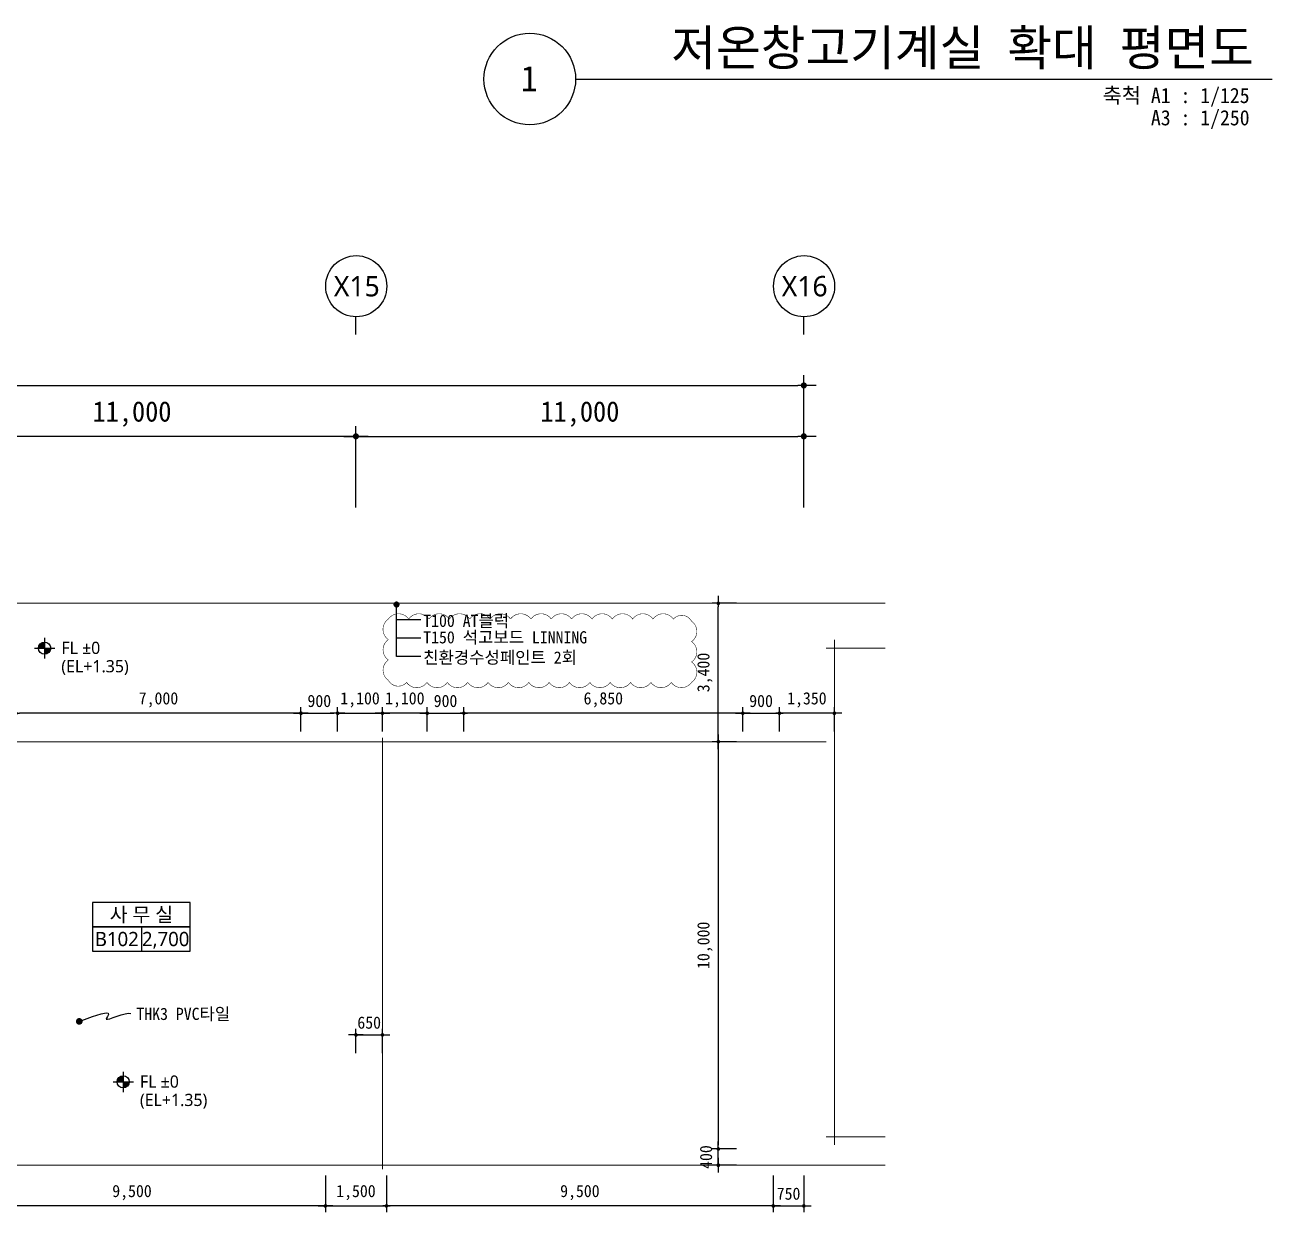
# Model space of a CAD drawing. Header units: inches. Extents: x 3675 to 732988, y -33059 to 70575.
# Drawn here: x 366234 to 396863, y 11813 to 40966 of the extents above; entities that cross this region are included whole.
import ezdxf
from ezdxf.enums import TextEntityAlignment as Align

# ---------------------------------------------------------------- set-up
doc = ezdxf.new("R2010")
doc.units = ezdxf.units.IN
doc.header["$MEASUREMENT"] = 0
doc.linetypes.add('CEN', pattern=[62, 60, -1, 0, -1])
doc.layers.get('0').update_dxf_attribs({"linetype": 'CONTINUOUS'})
for name, color, linetype, lineweight in [('A-AXIS-BUBL', 7, 'CONTINUOUS', 25), ('A-AXIS-LINE', 1, 'CEN', 15), ('A-DIMS', 7, 'CONTINUOUS', 25), ('A-MKXS-LEAD', 7, 'CONTINUOUS', 25), ('A-MKXS-TEXT1', 3, 'CONTINUOUS', 25), ('A-MKXX-NAME', 3, 'CONTINUOUS', 25), ('A-MKXX-SYMB', 7, 'CONTINUOUS', 25), ('A-XXXX-SYMB', 7, 'CONTINUOUS', 25), ('A-XXXX-TXT1', 3, 'CONTINUOUS', 25), ('A-XXXX-TXT2', 3, 'CONTINUOUS', 25), ('REV-202205', 20, 'CONTINUOUS', 25)]:
    doc.layers.add(name, color=color, linetype=linetype, lineweight=lineweight)
doc.styles.add('HY울릉도L', font='H2GTRE.TTF')
doc.styles.add('돋움체', font='')
doc.styles.add('맑은고딕', font='malgun.ttf')
doc.styles.get('돋움체').set_extended_font_data('DotumChe')
doc.dimstyles.new('CDIM', dxfattribs={"dimtxt": 2, "dimasz": 0.6, "dimexe": 1, "dimexo": 1, "dimgap": 1, "dimtad": 1, "dimdec": 0, "dimrnd": 0.5, "dimzin": 0, "dimdsep": 32, "dimlunit": 6, "dimtxsty": 'HY울릉도L', "dimblk1": '_CIDOT', "dimblk2": '_CIDOT', "dimsah": 1, "dimcen": 4.5, "dimclrd": 2, "dimclre": 2, "dimclrt": 7, "dimadec": 0, "dimazin": 0, "dimtfac": 1, "dimtdec": 0, "dimtix": 1, "dimtmove": 2, "dimatfit": 1, "dimldrblk": '_CIDOT', "dimfxl": 1, "dimtolj": 1, "dimtzin": 0, "dimlwd": -1, "dimarcsym": 0})

# ---------------------------------------------------------------- blocks, each defined once
blk = doc.blocks.new('_CIDOT')
at = {"color": 0, "linetype": 'ByBlock'}
blk.add_line((2, 0), (-1, 0), dxfattribs=at)
at = {"color": 0, "linetype": 'ByBlock', "const_width": 0.5}
blk.add_lwpolyline([(-0.25, 0, 1), (0.25, 0, 1)], format="xyb", close=True, dxfattribs=at)
blk = doc.blocks.new('*D327')
at = {"layer": 'A-DIMS', "lineweight": -2, "transparency": 16777216}
for p, q in [((341363, 29113), (341363, 32363)), ((385363, 29113), (385363, 32363))]:
    blk.add_line(p, q, dxfattribs=at)
at = {"layer": 'A-DIMS', "transparency": 16777216}
blk.add_line((341513, 32113), (385213, 32113), dxfattribs=at)
at = {"layer": 'A-DIMS', "transparency": 16777216, "xscale": 150, "yscale": 150, "zscale": 150, "rotation": 180}
blk.add_blockref('_CIDOT', (341363, 32113), dxfattribs=at)
at = {"layer": 'A-DIMS', "transparency": 16777216, "xscale": 150, "yscale": 150, "zscale": 150}
blk.add_blockref('_CIDOT', (385363, 32113), dxfattribs=at)
at = {"layer": 'A-DIMS', "color": 3, "transparency": 16777216, "insert": (363363, 32660), "char_height": 500, "attachment_point": 5, "style": '돋움체'}
blk.add_mtext('\\A1;44,000', dxfattribs=at)
blk = doc.blocks.new('*D324')
at = {"layer": 'A-DIMS', "lineweight": -2, "transparency": 16777216}
for p, q in [((374363, 29113), (374363, 31113)), ((385363, 29113), (385363, 31113))]:
    blk.add_line(p, q, dxfattribs=at)
at = {"layer": 'A-DIMS', "transparency": 16777216}
blk.add_line((374513, 30863), (385213, 30863), dxfattribs=at)
at = {"layer": 'A-DIMS', "transparency": 16777216, "xscale": 150, "yscale": 150, "zscale": 150, "rotation": 180}
blk.add_blockref('_CIDOT', (374363, 30863), dxfattribs=at)
at = {"layer": 'A-DIMS', "transparency": 16777216, "xscale": 150, "yscale": 150, "zscale": 150}
blk.add_blockref('_CIDOT', (385363, 30863), dxfattribs=at)
at = {"layer": 'A-DIMS', "color": 3, "transparency": 16777216, "insert": (379863, 31410), "char_height": 500, "attachment_point": 5, "style": '돋움체'}
blk.add_mtext('\\A1;11,000', dxfattribs=at)
blk = doc.blocks.new('*D325')
at = {"layer": 'A-DIMS', "lineweight": -2, "transparency": 16777216}
for p, q in [((363363, 29113), (363363, 31113)), ((374363, 29113), (374363, 31113))]:
    blk.add_line(p, q, dxfattribs=at)
at = {"layer": 'A-DIMS', "transparency": 16777216}
blk.add_line((374213, 30863), (363513, 30863), dxfattribs=at)
at = {"layer": 'A-DIMS', "transparency": 16777216, "xscale": 150, "yscale": 150, "zscale": 150, "rotation": 180}
blk.add_blockref('_CIDOT', (363363, 30863), dxfattribs=at)
at = {"layer": 'A-DIMS', "transparency": 16777216, "xscale": 150, "yscale": 150, "zscale": 150}
blk.add_blockref('_CIDOT', (374363, 30863), dxfattribs=at)
at = {"layer": 'A-DIMS', "color": 3, "transparency": 16777216, "insert": (368863, 31410), "char_height": 500, "attachment_point": 5, "style": '돋움체'}
blk.add_mtext('\\A1;11,000', dxfattribs=at)
blk = doc.blocks.new('*D373')
at = {"layer": 'A-DIMS', "lineweight": -2, "transparency": 16777216}
for p, q in [((366013, 23613), (366013, 24213)), ((373013, 23613), (373013, 24213))]:
    blk.add_line(p, q, dxfattribs=at)
at = {"layer": 'A-DIMS', "transparency": 16777216}
blk.add_line((372923, 24063), (366103, 24063), dxfattribs=at)
at = {"layer": 'A-DIMS', "transparency": 16777216, "xscale": 90, "yscale": 90, "zscale": 90, "rotation": 180}
blk.add_blockref('_CIDOT', (366013, 24063), dxfattribs=at)
at = {"layer": 'A-DIMS', "transparency": 16777216, "xscale": 90, "yscale": 90, "zscale": 90}
blk.add_blockref('_CIDOT', (373013, 24063), dxfattribs=at)
at = {"layer": 'A-DIMS', "color": 3, "transparency": 16777216, "insert": (369513, 24391), "char_height": 300, "attachment_point": 5, "style": '돋움체'}
blk.add_mtext('\\A1;7,000', dxfattribs=at)
blk = doc.blocks.new('*D372')
at = {"layer": 'A-DIMS', "lineweight": -2, "transparency": 16777216}
for p, q in [((373013, 23613), (373013, 24213)), ((373913, 23613), (373913, 24213))]:
    blk.add_line(p, q, dxfattribs=at)
at = {"layer": 'A-DIMS', "transparency": 16777216}
blk.add_line((373103, 24063), (373823, 24063), dxfattribs=at)
at = {"layer": 'A-DIMS', "transparency": 16777216, "xscale": 90, "yscale": 90, "zscale": 90, "rotation": 180}
blk.add_blockref('_CIDOT', (373013, 24063), dxfattribs=at)
at = {"layer": 'A-DIMS', "transparency": 16777216, "xscale": 90, "yscale": 90, "zscale": 90}
blk.add_blockref('_CIDOT', (373913, 24063), dxfattribs=at)
at = {"layer": 'A-DIMS', "color": 3, "transparency": 16777216, "insert": (373463, 24363), "char_height": 300, "attachment_point": 5, "style": '돋움체'}
blk.add_mtext('\\A1;900', dxfattribs=at)
blk = doc.blocks.new('*D375')
at = {"layer": 'A-DIMS', "lineweight": -2, "transparency": 16777216}
for p, q in [((375013, 23613), (375013, 24213)), ((376113, 23613), (376113, 24213))]:
    blk.add_line(p, q, dxfattribs=at)
at = {"layer": 'A-DIMS', "transparency": 16777216}
for p, q in [((374923, 24063), (374833, 24063)), ((376113, 24063), (375013, 24063)), ((376203, 24063), (376293, 24063))]:
    blk.add_line(p, q, dxfattribs=at)
at = {"layer": 'A-DIMS', "transparency": 16777216, "xscale": 90, "yscale": 90, "zscale": 90}
blk.add_blockref('_CIDOT', (375013, 24063), dxfattribs=at)
at = {"layer": 'A-DIMS', "transparency": 16777216, "xscale": 90, "yscale": 90, "zscale": 90, "rotation": 180}
blk.add_blockref('_CIDOT', (376113, 24063), dxfattribs=at)
at = {"layer": 'A-DIMS', "color": 3, "transparency": 16777216, "insert": (375563, 24391), "char_height": 300, "attachment_point": 5, "style": '돋움체'}
blk.add_mtext('\\A1;1,100', dxfattribs=at)
blk = doc.blocks.new('*D374')
at = {"layer": 'A-DIMS', "lineweight": -2, "transparency": 16777216}
for p, q in [((376113, 23613), (376113, 24213)), ((377013, 23613), (377013, 24213))]:
    blk.add_line(p, q, dxfattribs=at)
at = {"layer": 'A-DIMS', "transparency": 16777216}
blk.add_line((376203, 24063), (376923, 24063), dxfattribs=at)
at = {"layer": 'A-DIMS', "transparency": 16777216, "xscale": 90, "yscale": 90, "zscale": 90, "rotation": 180}
blk.add_blockref('_CIDOT', (376113, 24063), dxfattribs=at)
at = {"layer": 'A-DIMS', "transparency": 16777216, "xscale": 90, "yscale": 90, "zscale": 90}
blk.add_blockref('_CIDOT', (377013, 24063), dxfattribs=at)
at = {"layer": 'A-DIMS', "color": 3, "transparency": 16777216, "insert": (376563, 24363), "char_height": 300, "attachment_point": 5, "style": '돋움체'}
blk.add_mtext('\\A1;900', dxfattribs=at)
blk = doc.blocks.new('*D377')
at = {"layer": 'A-DIMS', "lineweight": -2, "transparency": 16777216}
for p, q in [((377013, 23613), (377013, 24213)), ((383863, 23613), (383863, 24213))]:
    blk.add_line(p, q, dxfattribs=at)
at = {"layer": 'A-DIMS', "transparency": 16777216}
blk.add_line((383773, 24063), (377103, 24063), dxfattribs=at)
at = {"layer": 'A-DIMS', "transparency": 16777216, "xscale": 90, "yscale": 90, "zscale": 90, "rotation": 180}
blk.add_blockref('_CIDOT', (377013, 24063), dxfattribs=at)
at = {"layer": 'A-DIMS', "transparency": 16777216, "xscale": 90, "yscale": 90, "zscale": 90}
blk.add_blockref('_CIDOT', (383863, 24063), dxfattribs=at)
at = {"layer": 'A-DIMS', "color": 3, "transparency": 16777216, "insert": (380438, 24391), "char_height": 300, "attachment_point": 5, "style": '돋움체'}
blk.add_mtext('\\A1;6,850', dxfattribs=at)
blk = doc.blocks.new('*D376')
at = {"layer": 'A-DIMS', "lineweight": -2, "transparency": 16777216}
for p, q in [((383863, 23613), (383863, 24213)), ((384763, 23613), (384763, 24213))]:
    blk.add_line(p, q, dxfattribs=at)
at = {"layer": 'A-DIMS', "transparency": 16777216}
blk.add_line((383953, 24063), (384673, 24063), dxfattribs=at)
at = {"layer": 'A-DIMS', "transparency": 16777216, "xscale": 90, "yscale": 90, "zscale": 90, "rotation": 180}
blk.add_blockref('_CIDOT', (383863, 24063), dxfattribs=at)
at = {"layer": 'A-DIMS', "transparency": 16777216, "xscale": 90, "yscale": 90, "zscale": 90}
blk.add_blockref('_CIDOT', (384763, 24063), dxfattribs=at)
at = {"layer": 'A-DIMS', "color": 3, "transparency": 16777216, "insert": (384313, 24363), "char_height": 300, "attachment_point": 5, "style": '돋움체'}
blk.add_mtext('\\A1;900', dxfattribs=at)
blk = doc.blocks.new('*D378')
at = {"layer": 'A-DIMS', "lineweight": -2, "transparency": 16777216}
for p, q in [((384763, 23613), (384763, 24213)), ((386113, 23613), (386113, 24213))]:
    blk.add_line(p, q, dxfattribs=at)
at = {"layer": 'A-DIMS', "transparency": 16777216}
blk.add_line((386023, 24063), (384853, 24063), dxfattribs=at)
at = {"layer": 'A-DIMS', "transparency": 16777216, "xscale": 90, "yscale": 90, "zscale": 90, "rotation": 180}
blk.add_blockref('_CIDOT', (384763, 24063), dxfattribs=at)
at = {"layer": 'A-DIMS', "transparency": 16777216, "xscale": 90, "yscale": 90, "zscale": 90}
blk.add_blockref('_CIDOT', (386113, 24063), dxfattribs=at)
at = {"layer": 'A-DIMS', "color": 3, "transparency": 16777216, "insert": (385438, 24391), "char_height": 300, "attachment_point": 5, "style": '돋움체'}
blk.add_mtext('\\A1;1,350', dxfattribs=at)
blk = doc.blocks.new('*D379')
at = {"layer": 'A-DIMS', "lineweight": -2, "transparency": 16777216}
for p, q in [((373913, 23613), (373913, 24213)), ((375013, 23613), (375013, 24213))]:
    blk.add_line(p, q, dxfattribs=at)
at = {"layer": 'A-DIMS', "transparency": 16777216}
for p, q in [((373823, 24063), (373733, 24063)), ((373913, 24063), (375013, 24063)), ((375103, 24063), (375193, 24063))]:
    blk.add_line(p, q, dxfattribs=at)
at = {"layer": 'A-DIMS', "transparency": 16777216, "xscale": 90, "yscale": 90, "zscale": 90}
blk.add_blockref('_CIDOT', (373913, 24063), dxfattribs=at)
at = {"layer": 'A-DIMS', "transparency": 16777216, "xscale": 90, "yscale": 90, "zscale": 90, "rotation": 180}
blk.add_blockref('_CIDOT', (375013, 24063), dxfattribs=at)
at = {"layer": 'A-DIMS', "color": 3, "transparency": 16777216, "insert": (374463, 24391), "char_height": 300, "attachment_point": 5, "style": '돋움체'}
blk.add_mtext('\\A1;1,100', dxfattribs=at)
blk = doc.blocks.new('*D383')
at = {"layer": 'A-DIMS', "lineweight": -2, "transparency": 16777216}
for p, q in [((383713, 23363), (383113, 23363)), ((383713, 13363), (383113, 13363))]:
    blk.add_line(p, q, dxfattribs=at)
at = {"layer": 'A-DIMS', "transparency": 16777216}
blk.add_line((383263, 23273), (383263, 13453), dxfattribs=at)
at = {"layer": 'A-DIMS', "transparency": 16777216, "xscale": 90, "yscale": 90, "zscale": 90}
for p, rotation in [((383263, 23363), 90), ((383263, 13363), 270)]:
    blk.add_blockref('_CIDOT', p, dxfattribs=dict(at, rotation=rotation))
at = {"layer": 'A-DIMS', "color": 3, "transparency": 16777216, "insert": (382934, 18363), "char_height": 300, "attachment_point": 5, "rotation": 90, "style": '돋움체'}
blk.add_mtext('\\A1;10,000', dxfattribs=at)
blk = doc.blocks.new('*D384')
at = {"layer": 'A-DIMS', "transparency": 16777216}
for p, q in [((383263, 13453), (383263, 13543)), ((383263, 12963), (383263, 13363)), ((383263, 12873), (383263, 12783))]:
    blk.add_line(p, q, dxfattribs=at)
at = {"layer": 'A-DIMS', "lineweight": -2, "transparency": 16777216}
for p, q in [((383713, 13363), (383113, 13363)), ((383713, 12963), (383113, 12963))]:
    blk.add_line(p, q, dxfattribs=at)
at = {"layer": 'A-DIMS', "transparency": 16777216, "xscale": 90, "yscale": 90, "zscale": 90}
for p, rotation in [((383263, 13363), 270), ((383263, 12963), 90)]:
    blk.add_blockref('_CIDOT', p, dxfattribs=dict(at, rotation=rotation))
at = {"layer": 'A-DIMS', "color": 3, "transparency": 16777216, "insert": (382962, 13163), "char_height": 300, "attachment_point": 5, "rotation": 90, "style": '돋움체'}
blk.add_mtext('\\A1;400', dxfattribs=at)
blk = doc.blocks.new('*D385')
at = {"layer": 'A-DIMS', "lineweight": -2, "transparency": 16777216}
for p, q in [((383713, 26763), (383113, 26763)), ((383713, 23363), (383113, 23363))]:
    blk.add_line(p, q, dxfattribs=at)
at = {"layer": 'A-DIMS', "transparency": 16777216}
blk.add_line((383263, 23453), (383263, 26673), dxfattribs=at)
at = {"layer": 'A-DIMS', "transparency": 16777216, "xscale": 90, "yscale": 90, "zscale": 90}
for p, rotation in [((383263, 26763), 90), ((383263, 23363), 270)]:
    blk.add_blockref('_CIDOT', p, dxfattribs=dict(at, rotation=rotation))
at = {"layer": 'A-DIMS', "color": 3, "transparency": 16777216, "insert": (382934, 25063), "char_height": 300, "attachment_point": 5, "rotation": 90, "style": '돋움체'}
blk.add_mtext('\\A1;3,400', dxfattribs=at)
blk = doc.blocks.new('*D414')
at = {"layer": 'A-DIMS', "lineweight": -2, "transparency": 16777216}
for p, q in [((374363, 15713), (374363, 16313)), ((375013, 15713), (375013, 16313))]:
    blk.add_line(p, q, dxfattribs=at)
at = {"layer": 'A-DIMS', "transparency": 16777216}
for p, q in [((374273, 16163), (374183, 16163)), ((374363, 16163), (375013, 16163)), ((375103, 16163), (375193, 16163))]:
    blk.add_line(p, q, dxfattribs=at)
at = {"layer": 'A-DIMS', "transparency": 16777216, "xscale": 90, "yscale": 90, "zscale": 90}
blk.add_blockref('_CIDOT', (374363, 16163), dxfattribs=at)
at = {"layer": 'A-DIMS', "transparency": 16777216, "xscale": 90, "yscale": 90, "zscale": 90, "rotation": 180}
blk.add_blockref('_CIDOT', (375013, 16163), dxfattribs=at)
at = {"layer": 'A-DIMS', "color": 3, "transparency": 16777216, "insert": (374688, 16463), "char_height": 300, "attachment_point": 5, "style": '돋움체'}
blk.add_mtext('\\A1;650', dxfattribs=at)
blk = doc.blocks.new('*D429')
at = {"layer": 'A-DIMS', "lineweight": -2, "transparency": 16777216}
for p, q in [((364113, 12713), (364113, 11813)), ((373613, 12713), (373613, 11813))]:
    blk.add_line(p, q, dxfattribs=at)
at = {"layer": 'A-DIMS', "transparency": 16777216}
blk.add_line((373523, 11963), (364203, 11963), dxfattribs=at)
at = {"layer": 'A-DIMS', "transparency": 16777216, "xscale": 90, "yscale": 90, "zscale": 90, "rotation": 180}
blk.add_blockref('_CIDOT', (364113, 11963), dxfattribs=at)
at = {"layer": 'A-DIMS', "transparency": 16777216, "xscale": 90, "yscale": 90, "zscale": 90}
blk.add_blockref('_CIDOT', (373613, 11963), dxfattribs=at)
at = {"layer": 'A-DIMS', "color": 3, "transparency": 16777216, "insert": (368863, 12291), "char_height": 300, "attachment_point": 5, "style": '돋움체'}
blk.add_mtext('\\A1;9,500', dxfattribs=at)
blk = doc.blocks.new('*D430')
at = {"layer": 'A-DIMS', "lineweight": -2, "transparency": 16777216}
for p, q in [((373613, 12713), (373613, 11813)), ((375113, 12713), (375113, 11813))]:
    blk.add_line(p, q, dxfattribs=at)
at = {"layer": 'A-DIMS', "transparency": 16777216}
blk.add_line((373703, 11963), (375023, 11963), dxfattribs=at)
at = {"layer": 'A-DIMS', "transparency": 16777216, "xscale": 90, "yscale": 90, "zscale": 90, "rotation": 180}
blk.add_blockref('_CIDOT', (373613, 11963), dxfattribs=at)
at = {"layer": 'A-DIMS', "transparency": 16777216, "xscale": 90, "yscale": 90, "zscale": 90}
blk.add_blockref('_CIDOT', (375113, 11963), dxfattribs=at)
at = {"layer": 'A-DIMS', "color": 3, "transparency": 16777216, "insert": (374363, 12291), "char_height": 300, "attachment_point": 5, "style": '돋움체'}
blk.add_mtext('\\A1;1,500', dxfattribs=at)
blk = doc.blocks.new('*D431')
at = {"layer": 'A-DIMS', "lineweight": -2, "transparency": 16777216}
for p, q in [((375113, 12713), (375113, 11813)), ((384613, 12713), (384613, 11813))]:
    blk.add_line(p, q, dxfattribs=at)
at = {"layer": 'A-DIMS', "transparency": 16777216}
blk.add_line((384523, 11963), (375203, 11963), dxfattribs=at)
at = {"layer": 'A-DIMS', "transparency": 16777216, "xscale": 90, "yscale": 90, "zscale": 90, "rotation": 180}
blk.add_blockref('_CIDOT', (375113, 11963), dxfattribs=at)
at = {"layer": 'A-DIMS', "transparency": 16777216, "xscale": 90, "yscale": 90, "zscale": 90}
blk.add_blockref('_CIDOT', (384613, 11963), dxfattribs=at)
at = {"layer": 'A-DIMS', "color": 3, "transparency": 16777216, "insert": (379863, 12291), "char_height": 300, "attachment_point": 5, "style": '돋움체'}
blk.add_mtext('\\A1;9,500', dxfattribs=at)
blk = doc.blocks.new('*D432')
at = {"layer": 'A-DIMS', "lineweight": -2, "transparency": 16777216}
for p, q in [((384613, 12713), (384613, 11813)), ((385363, 12713), (385363, 11813))]:
    blk.add_line(p, q, dxfattribs=at)
at = {"layer": 'A-DIMS', "transparency": 16777216}
for p, q in [((384523, 11963), (384433, 11963)), ((384613, 11963), (385363, 11963)), ((385453, 11963), (385543, 11963))]:
    blk.add_line(p, q, dxfattribs=at)
at = {"layer": 'A-DIMS', "transparency": 16777216, "xscale": 90, "yscale": 90, "zscale": 90}
blk.add_blockref('_CIDOT', (384613, 11963), dxfattribs=at)
at = {"layer": 'A-DIMS', "transparency": 16777216, "xscale": 90, "yscale": 90, "zscale": 90, "rotation": 180}
blk.add_blockref('_CIDOT', (385363, 11963), dxfattribs=at)
at = {"layer": 'A-DIMS', "color": 3, "transparency": 16777216, "insert": (384988, 12263), "char_height": 300, "attachment_point": 5, "style": '돋움체'}
blk.add_mtext('\\A1;750', dxfattribs=at)

msp = doc.modelspace()

# ---------------------------------------------------------------- hatches: boundary and pattern name
at = {"layer": 'A-XXXX-SYMB'}
h = msp.add_hatch(color=256, dxfattribs=at)
h.paths.add_polyline_path([(366716.9, 25810.5, 0.4142136), (366566.9, 25660.5), (366716.9, 25660.5)])
h.paths.add_polyline_path([(366866.9, 25660.5), (366716.9, 25660.5), (366716.9, 25510.5, 0.4142136)])
h = msp.add_hatch(color=256, dxfattribs=at)
h.paths.add_polyline_path([(368647.3, 15159.7, 0.4142136), (368497.3, 15009.7), (368647.3, 15009.7)])
h.paths.add_polyline_path([(368797.3, 15009.7), (368647.3, 15009.7), (368647.3, 14859.7, 0.4142136)])

# ---------------------------------------------------------------- linework, layer by layer
for p, q in [((375359.3, 25458.6), (375359.3, 26732.5)), ((375959.3, 26358.6), (375359.3, 26358.6)), ((375959.3, 25908.6), (375359.3, 25908.6)), ((375959.3, 25458.6), (375359.3, 25458.6))]:
    msp.add_line(p, q)
at = {"layer": 'A-AXIS-BUBL', "ltscale": 0.2}
for p, q in [((374362.5, 33362.5), (374362.5, 33800)), ((385362.5, 33362.5), (385362.5, 33800))]:
    msp.add_line(p, q, dxfattribs=at)
for centre in [(374369.9, 34550), (385369.9, 34550)]:
    msp.add_circle(centre, 750, dxfattribs=at)
at = {"layer": 'A-AXIS-LINE'}
for p, q in [((387362.5, 26762.5), (339362.5, 26762.5)), ((386112.5, 13462.5), (386112.5, 25862.5)), ((387362.5, 25662.5), (385912.5, 25662.5)), ((385912.5, 23362.5), (340612.5, 23362.5)), ((375012.5, 12862.5), (375012.5, 23462.5)), ((387362.5, 13662.5), (385912.5, 13662.5)), ((387362.5, 12962.5), (339362.5, 12962.5))]:
    msp.add_line(p, q, dxfattribs=at)
at = {"layer": 'A-MKXS-LEAD'}
for points, const_width in [([(375321.8, 26732.5, 1), (375396.8, 26732.5, 1)], 75), ([(367526.8, 16499.4, 1), (367609.7, 16491.2, 1)], 80)]:
    msp.add_lwpolyline(points, format="xyb", close=True, dxfattribs=dict(at, const_width=const_width))
msp.add_lwpolyline([(367568.2, 16495.3), (367894.1, 16618.1), (368106.4, 16684.5), (368227.2, 16706), (368278.5, 16694.3), (368282.3, 16661.3), (368260.7, 16618.7), (368235.6, 16578), (368229.1, 16551.1), (368258, 16546.7), (368318.4, 16561.4), (368401.2, 16588.7), (368497.5, 16622.4), (368598.2, 16656.1), (368694.3, 16683.3), (368776.6, 16697.7), (368836.1, 16692.8)], dxfattribs=at)
at = {"layer": 'A-MKXX-SYMB'}
msp.add_line((369094.1, 18817.9), (369094.1, 18217.9), dxfattribs=at)
for points in [[(367894.1, 18817.9), (370294.1, 18817.9), (370294.1, 19417.9), (367894.1, 19417.9)], [(367894.1, 18217.9), (370294.1, 18217.9), (370294.1, 18817.9), (367894.1, 18817.9)]]:
    msp.add_lwpolyline(points, close=True, dxfattribs=at)
at = {"layer": 'A-XXXX-SYMB'}
for p, q in [((379757.3, 39637.5), (396862.5, 39637.5)), ((366716.9, 25910.5), (366716.9, 25410.5)), ((366466.9, 25660.5), (366966.9, 25660.5)), ((368397.3, 15009.7), (368897.3, 15009.7)), ((368647.3, 15259.7), (368647.3, 14759.7))]:
    msp.add_line(p, q, dxfattribs=at)
for centre, radius in [((378632.3, 39637.5), 1125), ((366716.9, 25660.5), 150), ((368647.3, 15009.7), 150)]:
    msp.add_circle(centre, radius, dxfattribs=at)
at = {"layer": 'REV-202205', "const_width": 12.5}
msp.add_lwpolyline([(375159.1, 26375.5, -0.5205671), (375659.1, 26375.5, -0.5205671), (376159.1, 26375.5, -0.5205671), (376659.1, 26375.5, -0.5205671), (377159.1, 26375.5, -0.5205671), (377659.1, 26375.5, -0.5205671), (378159.1, 26375.5, -0.5205671), (378659.1, 26375.5, -0.5205671), (379159.1, 26375.5, -0.5205671), (379659.1, 26375.5, -0.5205671), (380159.1, 26375.5, -0.5205671), (380659.1, 26375.5, -0.5205671), (381159.1, 26375.5, -0.5205671), (381659.1, 26375.5, -0.5205671), (382159.1, 26375.5, -0.5205671), (382605.6, 26322, -0.5205671), (382605.6, 25822, -0.5205671), (382605.6, 25322, -0.5205671), (382605.6, 24822, -0.5205671), (382107.4, 24820.1, -0.5205671), (381607.4, 24820.1, -0.5205671), (381107.4, 24820.1, -0.5205671), (380607.4, 24820.1, -0.5205671), (380107.4, 24820.1, -0.5205671), (379607.4, 24820.1, -0.5205671), (379107.4, 24820.1, -0.5205671), (378607.4, 24820.1, -0.5205671), (378107.4, 24820.1, -0.5205671), (377607.4, 24820.1, -0.5205671), (377107.4, 24820.1, -0.5205671), (376607.4, 24820.1, -0.5205671), (376107.4, 24820.1, -0.5205671), (375607.4, 24820.1, -0.5205671), (375159.1, 24871.8, -0.5205671), (375159.1, 25371.8, -0.5205671), (375159.1, 25871.8, -0.5205671)], format="xyb", close=True, dxfattribs=at)

# ---------------------------------------------------------------- texts
at = {"layer": 'A-MKXS-TEXT1', "style": '돋움체'}
for s, p in [('T100 AT블럭', (376015.1, 26332.4)), ('T150 석고보드 LINNING', (376015.1, 25928)), ('친환경수성페인트 2회', (376015.1, 25432.4)), ('THK3 PVC타일', (368970.6, 16679.8))]:
    msp.add_text(s, height=300, dxfattribs=at).set_placement(p, align=Align.MIDDLE_LEFT)
at = {"layer": 'A-MKXX-NAME', "style": '맑은고딕'}
for s, p in [('사 무 실', (369094.1, 19117.9)), ('B102', (368490.2, 18517.9)), ('2,700', (369690.2, 18517.9))]:
    msp.add_text(s, height=350, dxfattribs=at).set_placement(p, align=Align.MIDDLE_CENTER)
at = {"layer": 'A-XXXX-TXT1', "style": '돋움체'}
msp.add_text('저온창고기계실 확대 평면도', height=875, dxfattribs=at).set_placement((396415.9, 39708.2), align=Align.BOTTOM_RIGHT)
msp.add_text('1', height=625, dxfattribs=at).set_placement((378617.8, 39650.8), align=Align.MIDDLE)
for s, p in [('축척 A1 : 1/125', (396310.5, 39422.2)), ('A3 : 1/250', (396310.5, 38874.9))]:
    msp.add_text(s, height=375, dxfattribs=at).set_placement(p, align=Align.TOP_RIGHT)
at = {"layer": 'A-XXXX-TXT2', "ltscale": 0.2, "style": '맑은고딕'}
for s, p in [('X15', (374383.8, 34550.3)), ('X16', (385383.8, 34550.3))]:
    msp.add_text(s, height=500, dxfattribs=at).set_placement(p, align=Align.MIDDLE_CENTER)
at = {"layer": 'A-XXXX-TXT2', "style": '맑은고딕'}
for s, p in [('FL %%P0', (367127.3, 25667.5)), ('(EL+1.35)', (367127.3, 25217.5)), ('FL %%P0', (369057.8, 15016.7)), ('(EL+1.35)', (369057.8, 14566.7))]:
    msp.add_text(s, height=300, dxfattribs=at).set_placement(p, align=Align.MIDDLE_LEFT)

# ---------------------------------------------------------------- dimensions: what is measured, and where the dimension line sits
at = {"layer": 'A-DIMS'}
for base, p1, p2, override, picture, middle in [((385362.5, 32112.5), (341362.5, 28862.5), (385362.5, 28862.5), {"dimscale": 250, "dimtxsty": '돋움체', "dimclrd": 256, "dimclre": 256, "dimclrt": 3}, '*D327', (363362.5, 32660.1)), ((385362.5, 30862.5), (374362.5, 28862.5), (385362.5, 28862.5), {"dimscale": 250, "dimtxsty": '돋움체', "dimclrd": 256, "dimclre": 256, "dimclrt": 3}, '*D324', (379862.5, 31410.1)), ((375012.5, 16162.5), (374362.5, 15562.5), (375012.5, 15562.5), {"dimscale": 150, "dimtxsty": '돋움체', "dimclrd": 256, "dimclre": 256, "dimclrt": 3}, '*D414', (374687.5, 16462.7)), ((375112.5, 11962.5), (373612.5, 12862.5), (375112.5, 12862.5), {"dimscale": 150, "dimtxsty": '돋움체', "dimclrd": 256, "dimclre": 256, "dimclrt": 3}, '*D430', (374362.5, 12291.1)), ((385362.5, 11962.5), (384612.5, 12862.5), (385362.5, 12862.5), {"dimscale": 150, "dimtxsty": '돋움체', "dimclrd": 256, "dimclre": 256, "dimclrt": 3}, '*D432', (384987.5, 12262.7))]:
    dim = msp.add_linear_dim(base=base, p1=p1, p2=p2, dimstyle='CDIM', override=override, dxfattribs=at)
    dim.commit()
    dim.dimension.update_dxf_attribs({"geometry": picture, "text_midpoint": middle})
for base, p1, p2, angle, override, picture, middle in [((363362.5, 30862.5), (374362.5, 28862.5), (363362.5, 28862.5), 180, {"dimscale": 250, "dimtxsty": '돋움체', "dimclrd": 256, "dimclre": 256, "dimclrt": 3}, '*D325', (368862.5, 31410.1)), ((383262.5, 26762.5), (383862.5, 23362.5), (383862.5, 26762.5), 90, {"dimscale": 150, "dimtxsty": '돋움체', "dimclrd": 256, "dimclre": 256, "dimclrt": 3}, '*D385', (382933.9, 25062.5)), ((366012.5, 24062.5), (373012.5, 23462.5), (366012.5, 23462.5), 180, {"dimscale": 150, "dimtxsty": '돋움체', "dimclrd": 256, "dimclre": 256, "dimclrt": 3}, '*D373', (369512.5, 24391.1)), ((373912.5, 24062.5), (373012.5, 23462.5), (373912.5, 23462.5), 0, {"dimscale": 150, "dimtxsty": '돋움체', "dimclrd": 256, "dimclre": 256, "dimclrt": 3}, '*D372', (373462.5, 24362.7)), ((375012.5, 24062.5), (373912.5, 23462.5), (375012.5, 23462.5), 0, {"dimscale": 150, "dimtxsty": '돋움체', "dimclrd": 256, "dimclre": 256, "dimclrt": 3}, '*D379', (374462.5, 24391.1)), ((375012.5, 24062.5), (376112.5, 23462.5), (375012.5, 23462.5), 180, {"dimscale": 150, "dimtxsty": '돋움체', "dimclrd": 256, "dimclre": 256, "dimclrt": 3}, '*D375', (375562.5, 24391.1)), ((377012.5, 24062.5), (376112.5, 23462.5), (377012.5, 23462.5), 0, {"dimscale": 150, "dimtxsty": '돋움체', "dimclrd": 256, "dimclre": 256, "dimclrt": 3}, '*D374', (376562.5, 24362.7)), ((377012.5, 24062.5), (383862.5, 23462.5), (377012.5, 23462.5), 180, {"dimscale": 150, "dimtxsty": '돋움체', "dimclrd": 256, "dimclre": 256, "dimclrt": 3}, '*D377', (380437.5, 24391.1)), ((384762.5, 24062.5), (383862.5, 23462.5), (384762.5, 23462.5), 0, {"dimscale": 150, "dimtxsty": '돋움체', "dimclrd": 256, "dimclre": 256, "dimclrt": 3}, '*D376', (384312.5, 24362.7)), ((384762.5, 24062.5), (386112.5, 23462.5), (384762.5, 23462.5), 180, {"dimscale": 150, "dimtxsty": '돋움체', "dimclrd": 256, "dimclre": 256, "dimclrt": 3}, '*D378', (385437.5, 24391.1)), ((383262.5, 13362.5), (383862.5, 23362.5), (383862.5, 13362.5), 270, {"dimscale": 150, "dimtxsty": '돋움체', "dimclrd": 256, "dimclre": 256, "dimclrt": 3}, '*D383', (382933.9, 18362.5)), ((383262.5, 13362.5), (383862.5, 12962.5), (383862.5, 13362.5), 90, {"dimscale": 150, "dimtxsty": '돋움체', "dimclrd": 256, "dimclre": 256, "dimclrt": 3}, '*D384', (382962.3, 13162.5)), ((364112.5, 11962.5), (373612.5, 12862.5), (364112.5, 12862.5), 180, {"dimscale": 150, "dimtxsty": '돋움체', "dimclrd": 256, "dimclre": 256, "dimclrt": 3}, '*D429', (368862.5, 12291.1)), ((375112.5, 11962.5), (384612.5, 12862.5), (375112.5, 12862.5), 180, {"dimscale": 150, "dimtxsty": '돋움체', "dimclrd": 256, "dimclre": 256, "dimclrt": 3}, '*D431', (379862.5, 12291.1))]:
    dim = msp.add_linear_dim(base=base, p1=p1, p2=p2, angle=angle, dimstyle='CDIM', override=override, dxfattribs=at)
    dim.commit()
    dim.dimension.update_dxf_attribs({"geometry": picture, "text_midpoint": middle})

doc.saveas('drawing.dxf')
